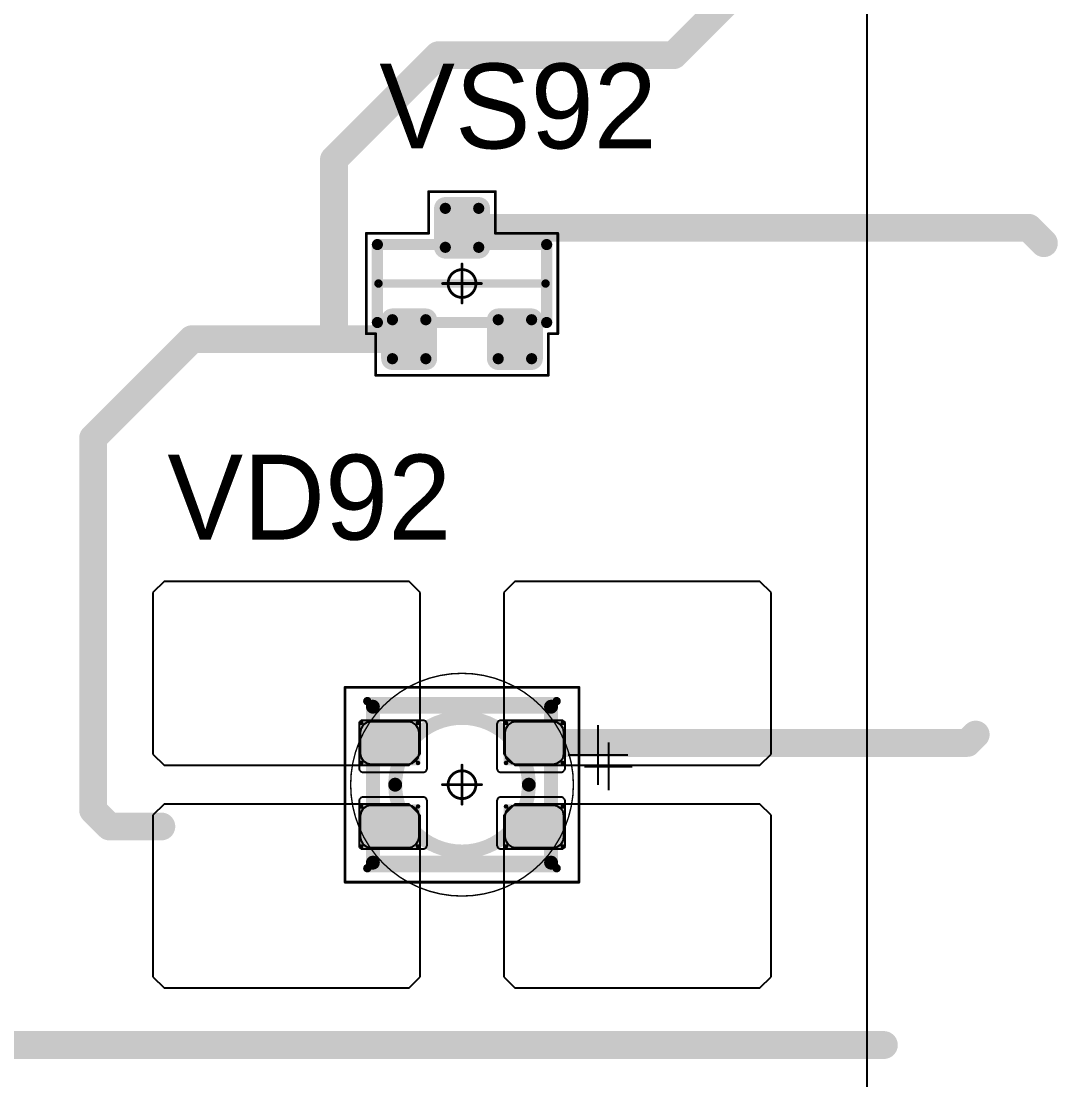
# Model space of a CAD drawing. Header units: millimetres. Extents: x 0 to 400, y 0 to 511.
# Drawn here: x 212.08 to 230.7, y 316.2 to 335.21 of the extents above; entities that cross this region are included whole.
import ezdxf

# ---------------------------------------------------------------- set-up
doc = ezdxf.new("R2010")
doc.units = ezdxf.units.MM
for name, color, linetype in [('Mechanical13', 56, 'Continuous'), ('Mechanical15', 56, 'Continuous'), ('Mechanical2', 216, 'Continuous'), ('TopLayer', 1, 'Continuous'), ('TopOverlay', 2, 'Continuous'), ('TopPaste', 8, 'Continuous'), ('TopSolder', 216, 'Continuous')]:
    doc.layers.add(name, color=color, linetype=linetype)

# ---------------------------------------------------------------- blocks, each defined once
blk = doc.blocks.new('SOT23_505')
at = {"layer": 'Mechanical13', "const_width": 0.2}
for points in [[(-0.7, 1.52), (0.7, 1.52)], [(-0.7, 1.52), (-0.7, -1.52)], [(0.7, 1.52), (0.7, -1.52)], [(-0.7, -1.52), (0.7, -1.52)]]:
    blk.add_lwpolyline(points, dxfattribs=at)
at = {"layer": 'Mechanical13', "const_width": 0.1}
for points in [[(-0.75, 1.52, 1), (-0.65, 1.52, 1)], [(-0.75, 1.52, 1), (-0.65, 1.52, 1)], [(0.65, 1.52, 1), (0.75, 1.52, 1)], [(0.65, 1.52, 1), (0.75, 1.52, 1)], [(-0.75, -1.52, 1), (-0.65, -1.52, 1)], [(-0.75, -1.52, 1), (-0.65, -1.52, 1)], [(0.65, -1.52, 1), (0.75, -1.52, 1)], [(0.65, -1.52, 1), (0.75, -1.52, 1)]]:
    blk.add_lwpolyline(points, format="xyb", close=True, dxfattribs=at)
at = {"layer": 'Mechanical15', "const_width": 0.05}
for points in [[(-0.9, 1.72), (-0.9, 1.55)], [(-0.9, 1.72), (0.9, 1.72)], [(0.9, 1.72), (0.9, 0.6)], [(-1.65, 1.55), (-1.65, -1.55)], [(-1.65, 1.55), (-0.9, 1.55)], [(0.9, 0.6), (1.65, 0.6)], [(1.65, 0.6), (1.65, -0.6)], [(0, 0.35), (0, -0.35)], [(-0.35, 0), (0.35, 0)], [(0.9, -0.6), (1.65, -0.6)], [(0.9, -0.6), (0.9, -1.72)], [(-1.65, -1.55), (-0.9, -1.55)], [(-0.9, -1.55), (-0.9, -1.72)], [(-0.9, -1.72), (0.9, -1.72)]]:
    blk.add_lwpolyline(points, dxfattribs=at)
at = {"layer": 'Mechanical15'}
for points, const_width in [([(-0.913, 1.72, 1), (-0.888, 1.72, 1)], 0.025), ([(-0.913, 1.72, 1), (-0.888, 1.72, 1)], 0.025), ([(0.888, 1.72, 1), (0.913, 1.72, 1)], 0.025), ([(0.888, 1.72, 1), (0.913, 1.72, 1)], 0.025), ([(-1.662, 1.55, 1), (-1.637, 1.55, 1)], 0.025), ([(-1.662, 1.55, 1), (-1.637, 1.55, 1)], 0.025), ([(-0.913, 1.55, 1), (-0.888, 1.55, 1)], 0.025), ([(-0.913, 1.55, 1), (-0.888, 1.55, 1)], 0.025), ([(0.888, 0.6, 1), (0.913, 0.6, 1)], 0.025), ([(0.888, 0.6, 1), (0.913, 0.6, 1)], 0.025), ([(1.637, 0.6, 1), (1.662, 0.6, 1)], 0.025), ([(1.637, 0.6, 1), (1.662, 0.6, 1)], 0.025), ([(0.25, 0, 1), (-0.25, 0, 1)], 0.05), ([(-0.012, 0.35, 1), (0.012, 0.35, 1)], 0.025), ([(-0.362, 0, 1), (-0.337, 0, 1)], 0.025), ([(-0.262, 0, 1), (-0.238, 0, 1)], 0.025), ([(0.238, 0, 1), (0.262, 0, 1)], 0.025), ([(0.337, 0, 1), (0.362, 0, 1)], 0.025), ([(-0.012, -0.35, 1), (0.012, -0.35, 1)], 0.025), ([(0.888, -0.6, 1), (0.913, -0.6, 1)], 0.025), ([(0.888, -0.6, 1), (0.913, -0.6, 1)], 0.025), ([(1.637, -0.6, 1), (1.662, -0.6, 1)], 0.025), ([(1.637, -0.6, 1), (1.662, -0.6, 1)], 0.025), ([(-1.662, -1.55, 1), (-1.637, -1.55, 1)], 0.025), ([(-1.662, -1.55, 1), (-1.637, -1.55, 1)], 0.025), ([(-0.913, -1.55, 1), (-0.888, -1.55, 1)], 0.025), ([(-0.913, -1.55, 1), (-0.888, -1.55, 1)], 0.025), ([(-0.913, -1.72, 1), (-0.888, -1.72, 1)], 0.025), ([(-0.913, -1.72, 1), (-0.888, -1.72, 1)], 0.025), ([(0.888, -1.72, 1), (0.913, -1.72, 1)], 0.025), ([(0.888, -1.72, 1), (0.913, -1.72, 1)], 0.025)]:
    blk.add_lwpolyline(points, format="xyb", close=True, dxfattribs=dict(at, const_width=const_width))
at = {"layer": 'TopLayer', "const_width": 0.1}
for points in [[(-1.4, 1.25, 1), (-1.3, 1.25, 1)], [(-0.7, 1.25, 1), (-0.6, 1.25, 1)], [(-1.4, 0.65, 1), (-1.3, 0.65, 1)], [(-0.7, 0.65, 1), (-0.6, 0.65, 1)], [(0.6, 0.3, 1), (0.7, 0.3, 1)], [(1.3, 0.3, 1), (1.4, 0.3, 1)], [(0.6, -0.3, 1), (0.7, -0.3, 1)], [(1.3, -0.3, 1), (1.4, -0.3, 1)], [(-1.4, -0.65, 1), (-1.3, -0.65, 1)], [(-0.7, -0.65, 1), (-0.6, -0.65, 1)], [(-1.4, -1.25, 1), (-1.3, -1.25, 1)], [(-0.7, -1.25, 1), (-0.6, -1.25, 1)]]:
    blk.add_lwpolyline(points, format="xyb", close=True, dxfattribs=at)
at = {"layer": 'TopLayer'}
for points in [[(-1.35, 1.35), (-1.35, 0.55), (-0.65, 1.35), (-0.65, 0.55)], [(-1.45, 1.25), (-1.45, 0.65), (-0.55, 1.25), (-0.55, 0.65)], [(0.65, 0.4), (0.65, -0.4), (1.35, 0.4), (1.35, -0.4)], [(0.55, 0.3), (0.55, -0.3), (1.45, 0.3), (1.45, -0.3)], [(-1.35, -0.55), (-1.35, -1.35), (-0.65, -0.55), (-0.65, -1.35)], [(-1.45, -0.65), (-1.45, -1.25), (-0.55, -0.65), (-0.55, -1.25)]]:
    blk.add_solid(points, dxfattribs=at)
at = {"layer": 'TopOverlay', "const_width": 0.15}
blk.add_lwpolyline([(0, 1.5), (0, -1.5)], dxfattribs=at)
at = {"layer": 'TopOverlay', "const_width": 0.075}
for points in [[(-0.038, 1.5, 1), (0.038, 1.5, 1)], [(-0.038, -1.5, 1), (0.038, -1.5, 1)]]:
    blk.add_lwpolyline(points, format="xyb", close=True, dxfattribs=at)
at = {"layer": 'TopPaste', "const_width": 0.075}
for points in [[(-1.387, 1.25, 1), (-1.313, 1.25, 1)], [(-0.687, 1.25, 1), (-0.613, 1.25, 1)], [(-1.387, 0.65, 1), (-1.313, 0.65, 1)], [(-0.687, 0.65, 1), (-0.613, 0.65, 1)], [(0.613, 0.3, 1), (0.687, 0.3, 1)], [(1.313, 0.3, 1), (1.387, 0.3, 1)], [(0.613, -0.3, 1), (0.687, -0.3, 1)], [(1.313, -0.3, 1), (1.387, -0.3, 1)], [(-1.387, -0.65, 1), (-1.313, -0.65, 1)], [(-0.687, -0.65, 1), (-0.613, -0.65, 1)], [(-1.387, -1.25, 1), (-1.313, -1.25, 1)], [(-0.687, -1.25, 1), (-0.613, -1.25, 1)]]:
    blk.add_lwpolyline(points, format="xyb", close=True, dxfattribs=at)
at = {"layer": 'TopPaste'}
for points in [[(-1.425, 1.25), (-1.425, 0.65), (-0.575, 1.25), (-0.575, 0.65)], [(-1.35, 1.325), (-1.35, 0.575), (-0.65, 1.325), (-0.65, 0.575)], [(0.575, 0.3), (0.575, -0.3), (1.425, 0.3), (1.425, -0.3)], [(0.65, 0.375), (0.65, -0.375), (1.35, 0.375), (1.35, -0.375)], [(-1.425, -0.65), (-1.425, -1.25), (-0.575, -0.65), (-0.575, -1.25)], [(-1.35, -0.575), (-1.35, -1.325), (-0.65, -0.575), (-0.65, -1.325)]]:
    blk.add_solid(points, dxfattribs=at)
at = {"layer": 'TopSolder', "const_width": 0.202}
for points in [[(-1.451, 1.25, 1), (-1.249, 1.25, 1)], [(-0.751, 1.25, 1), (-0.549, 1.25, 1)], [(-1.451, 0.65, 1), (-1.249, 0.65, 1)], [(-0.751, 0.65, 1), (-0.549, 0.65, 1)], [(0.549, 0.3, 1), (0.751, 0.3, 1)], [(1.249, 0.3, 1), (1.451, 0.3, 1)], [(0.549, -0.3, 1), (0.751, -0.3, 1)], [(1.249, -0.3, 1), (1.451, -0.3, 1)], [(-1.451, -0.65, 1), (-1.249, -0.65, 1)], [(-0.751, -0.65, 1), (-0.549, -0.65, 1)], [(-1.451, -1.25, 1), (-1.249, -1.25, 1)], [(-0.751, -1.25, 1), (-0.549, -1.25, 1)]]:
    blk.add_lwpolyline(points, format="xyb", close=True, dxfattribs=at)
at = {"layer": 'TopSolder'}
for points in [[(-1.35, 1.452), (-1.35, 0.448), (-0.65, 1.452), (-0.65, 0.448)], [(-1.552, 1.25), (-1.552, 0.65), (-0.448, 1.25), (-0.448, 0.65)], [(0.65, 0.502), (0.65, -0.502), (1.35, 0.502), (1.35, -0.502)], [(0.448, 0.3), (0.448, -0.3), (1.552, 0.3), (1.552, -0.3)], [(-1.35, -0.448), (-1.35, -1.452), (-0.65, -0.448), (-0.65, -1.452)], [(-1.552, -0.65), (-1.552, -1.25), (-0.448, -0.65), (-0.448, -1.25)]]:
    blk.add_solid(points, dxfattribs=at)
blk = doc.blocks.new('E65F_709')
at = {"layer": 'Mechanical13'}
for p, q in [((2.441, 1.071), (2.441, 0)), ((1.905, 0.536), (2.976, 0.536))]:
    blk.add_line(p, q, dxfattribs=at)
at = {"layer": 'Mechanical13', "const_width": 0.25}
for points in [[(-1.6, -1.4), (-1.6, 1.4)], [(-1.6, 1.4), (1.6, 1.4)], [(1.6, -1.4), (1.6, 1.4)], [(-1.6, -1.4), (1.6, -1.4)]]:
    blk.add_lwpolyline(points, dxfattribs=at)
at = {"layer": 'Mechanical13'}
for points, const_width in [([(-1.663, 1.4, 1), (-1.538, 1.4, 1)], 0.125), ([(-1.663, 1.4, 1), (-1.538, 1.4, 1)], 0.125), ([(1.537, 1.4, 1), (1.662, 1.4, 1)], 0.125), ([(1.537, 1.4, 1), (1.662, 1.4, 1)], 0.125), ([(1.2, 0, 1), (-1.2, 0, 1)], 0.25), ([(-1.263, 0, 1), (-1.138, 0, 1)], 0.125), ([(1.137, 0, 1), (1.262, 0, 1)], 0.125), ([(-1.663, -1.4, 1), (-1.538, -1.4, 1)], 0.125), ([(-1.663, -1.4, 1), (-1.538, -1.4, 1)], 0.125), ([(1.537, -1.4, 1), (1.662, -1.4, 1)], 0.125), ([(1.537, -1.4, 1), (1.662, -1.4, 1)], 0.125)]:
    blk.add_lwpolyline(points, format="xyb", close=True, dxfattribs=dict(at, const_width=const_width))
at = {"layer": 'Mechanical15', "const_width": 0.05}
for points in [[(-2.1, 1.75), (2.1, 1.75)], [(-2.1, -1.75), (-2.1, 1.75)], [(2.1, -1.75), (2.1, 1.75)], [(0, -0.35), (0, 0.35)], [(0, -0.35), (0, 0.35)], [(-0.35, 0), (0.35, 0)], [(-0.35, 0), (0.35, 0)], [(-2.1, -1.75), (2.1, -1.75)]]:
    blk.add_lwpolyline(points, dxfattribs=at)
at = {"layer": 'Mechanical15'}
for points, const_width in [([(-2.113, 1.75, 1), (-2.088, 1.75, 1)], 0.025), ([(-2.113, 1.75, 1), (-2.088, 1.75, 1)], 0.025), ([(2.087, 1.75, 1), (2.112, 1.75, 1)], 0.025), ([(2.087, 1.75, 1), (2.112, 1.75, 1)], 0.025), ([(0.25, 0, 1), (-0.25, 0, 1)], 0.05), ([(0.25, 0, 1), (-0.25, 0, 1)], 0.05), ([(-0.013, 0.35, 1), (0.012, 0.35, 1)], 0.025), ([(-0.013, 0.35, 1), (0.012, 0.35, 1)], 0.025), ([(-0.363, 0, 1), (-0.338, 0, 1)], 0.025), ([(-0.363, 0, 1), (-0.338, 0, 1)], 0.025), ([(-0.263, 0, 1), (-0.238, 0, 1)], 0.025), ([(-0.263, 0, 1), (-0.238, 0, 1)], 0.025), ([(0.237, 0, 1), (0.262, 0, 1)], 0.025), ([(0.237, 0, 1), (0.262, 0, 1)], 0.025), ([(0.337, 0, 1), (0.362, 0, 1)], 0.025), ([(0.337, 0, 1), (0.362, 0, 1)], 0.025), ([(-0.013, -0.35, 1), (0.012, -0.35, 1)], 0.025), ([(-0.013, -0.35, 1), (0.012, -0.35, 1)], 0.025), ([(-2.113, -1.75, 1), (-2.088, -1.75, 1)], 0.025), ([(-2.113, -1.75, 1), (-2.088, -1.75, 1)], 0.025), ([(2.087, -1.75, 1), (2.112, -1.75, 1)], 0.025), ([(2.087, -1.75, 1), (2.112, -1.75, 1)], 0.025)]:
    blk.add_lwpolyline(points, format="xyb", close=True, dxfattribs=dict(at, const_width=const_width))
at = {"layer": 'TopLayer'}
for p, q in [((-5.35, 3.65), (-5.55, 3.45)), ((-0.95, 3.65), (-5.35, 3.65)), ((-5.35, 3.65), (-5.35, 3.65)), ((-0.75, 3.45), (-0.95, 3.65)), ((0.95, 3.65), (0.75, 3.45)), ((5.35, 3.65), (0.95, 3.65)), ((0.95, 3.65), (0.95, 3.65)), ((5.55, 3.45), (5.35, 3.65)), ((-5.55, 3.45), (-5.55, 3.45)), ((-5.55, 3.45), (-5.55, 0.55)), ((-0.75, 0.55), (-0.75, 3.45)), ((0.75, 3.45), (0.75, 3.45)), ((0.75, 3.45), (0.75, 0.55)), ((5.55, 0.55), (5.55, 3.45)), ((-5.55, 0.55), (-5.35, 0.35)), ((-0.95, 0.35), (-0.75, 0.55)), ((0.75, 0.55), (0.95, 0.35)), ((5.35, 0.35), (5.55, 0.55)), ((-5.35, 0.35), (-0.95, 0.35)), ((0.95, 0.35), (5.35, 0.35)), ((-5.35, -0.35), (-5.55, -0.55)), ((-0.95, -0.35), (-5.35, -0.35)), ((-5.35, -0.35), (-5.35, -0.35)), ((-0.75, -0.55), (-0.95, -0.35)), ((0.95, -0.35), (0.75, -0.55)), ((5.35, -0.35), (0.95, -0.35)), ((0.95, -0.35), (0.95, -0.35)), ((5.55, -0.55), (5.35, -0.35)), ((-5.55, -0.55), (-5.55, -0.55)), ((-5.55, -0.55), (-5.55, -3.45)), ((-0.75, -3.45), (-0.75, -0.55)), ((0.75, -0.55), (0.75, -0.55)), ((0.75, -0.55), (0.75, -3.45)), ((5.55, -3.45), (5.55, -0.55)), ((-5.55, -3.45), (-5.35, -3.65)), ((-0.95, -3.65), (-0.75, -3.45)), ((0.75, -3.45), (0.95, -3.65)), ((5.35, -3.65), (5.55, -3.45)), ((-5.35, -3.65), (-0.95, -3.65)), ((0.95, -3.65), (5.35, -3.65))]:
    blk.add_line(p, q, dxfattribs=at)
at = {"layer": 'TopLayer', "const_width": 0.04}
for points in [[(-1.83, 1.11, 1), (-1.79, 1.11, 1)], [(-0.81, 1.11, 1), (-0.77, 1.11, 1)], [(0.77, 1.11, 1), (0.81, 1.11, 1)], [(1.79, 1.11, 1), (1.83, 1.11, 1)], [(-1.83, 0.39, 1), (-1.79, 0.39, 1)], [(-0.81, 0.39, 1), (-0.77, 0.39, 1)], [(0.77, 0.39, 1), (0.81, 0.39, 1)], [(1.79, 0.39, 1), (1.83, 0.39, 1)], [(-1.83, -0.39, 1), (-1.79, -0.39, 1)], [(-0.81, -0.39, 1), (-0.77, -0.39, 1)], [(0.77, -0.39, 1), (0.81, -0.39, 1)], [(1.79, -0.39, 1), (1.83, -0.39, 1)], [(-1.83, -1.11, 1), (-1.79, -1.11, 1)], [(-0.81, -1.11, 1), (-0.77, -1.11, 1)], [(0.77, -1.11, 1), (0.81, -1.11, 1)], [(1.79, -1.11, 1), (1.83, -1.11, 1)]]:
    blk.add_lwpolyline(points, format="xyb", close=True, dxfattribs=at)
at = {"layer": 'TopLayer'}
for points in [[(-1.81, 1.15), (-1.81, 0.35), (-0.79, 1.15), (-0.79, 0.35)], [(0.79, 1.15), (0.79, 0.35), (1.81, 1.15), (1.81, 0.35)], [(-1.85, 1.11), (-1.85, 0.39), (-0.75, 1.11), (-0.75, 0.39)], [(0.75, 1.11), (0.75, 0.39), (1.85, 1.11), (1.85, 0.39)], [(-1.81, -0.35), (-1.81, -1.15), (-0.79, -0.35), (-0.79, -1.15)], [(0.79, -0.35), (0.79, -1.15), (1.81, -0.35), (1.81, -1.15)], [(-1.85, -0.39), (-1.85, -1.11), (-0.75, -0.39), (-0.75, -1.11)], [(0.75, -0.39), (0.75, -1.11), (1.85, -0.39), (1.85, -1.11)]]:
    blk.add_solid(points, dxfattribs=at)
at = {"layer": 'TopOverlay'}
for p, q in [((2.628, 0.757), (2.628, -0.1)), ((2.2, 0.328), (3.057, 0.328))]:
    blk.add_line(p, q, dxfattribs=at)
at = {"layer": 'TopOverlay', "const_width": 0.15}
for points in [[(-1.7, 1.5), (1.7, 1.5)], [(-1.7, -1.5), (1.7, -1.5)]]:
    blk.add_lwpolyline(points, dxfattribs=at)
at = {"layer": 'TopOverlay', "const_width": 0.075}
for points in [[(-1.738, 1.5, 1), (-1.663, 1.5, 1)], [(1.662, 1.5, 1), (1.737, 1.5, 1)], [(-1.738, -1.5, 1), (-1.663, -1.5, 1)], [(1.662, -1.5, 1), (1.737, -1.5, 1)]]:
    blk.add_lwpolyline(points, format="xyb", close=True, dxfattribs=at)
at = {"layer": 'TopPaste'}
for p, q in [((-1.814, 1.011), (-1.829, 0.938)), ((-1.773, 1.073), (-1.814, 1.011)), ((-1.711, 1.114), (-1.773, 1.073)), ((-1.638, 1.129), (-1.711, 1.114)), ((-0.963, 1.129), (-1.638, 1.129)), ((-0.889, 1.114), (-0.963, 1.129)), ((-0.827, 1.073), (-0.889, 1.114)), ((-0.786, 1.011), (-0.827, 1.073)), ((-0.771, 0.938), (-0.786, 1.011)), ((0.786, 1.011), (0.771, 0.938)), ((0.827, 1.073), (0.786, 1.011)), ((0.889, 1.114), (0.827, 1.073)), ((0.962, 1.129), (0.889, 1.114)), ((1.637, 1.129), (0.962, 1.129)), ((1.711, 1.114), (1.637, 1.129)), ((1.773, 1.073), (1.711, 1.114)), ((1.814, 1.011), (1.773, 1.073)), ((1.829, 0.938), (1.814, 1.011)), ((-1.829, 0.938), (-1.829, 0.563)), ((-0.771, 0.563), (-0.771, 0.938)), ((0.771, 0.938), (0.771, 0.563)), ((1.829, 0.563), (1.829, 0.938)), ((-1.829, 0.563), (-1.814, 0.489)), ((-1.814, 0.489), (-1.773, 0.427)), ((-1.773, 0.427), (-1.711, 0.386)), ((-1.711, 0.386), (-1.638, 0.371)), ((-0.963, 0.371), (-0.889, 0.386)), ((-0.889, 0.386), (-0.827, 0.427)), ((-0.827, 0.427), (-0.786, 0.489)), ((-0.786, 0.489), (-0.771, 0.563)), ((0.771, 0.563), (0.786, 0.489)), ((0.786, 0.489), (0.827, 0.427)), ((0.827, 0.427), (0.889, 0.386)), ((0.889, 0.386), (0.962, 0.371)), ((1.637, 0.371), (1.711, 0.386)), ((1.711, 0.386), (1.773, 0.427)), ((1.773, 0.427), (1.814, 0.489)), ((1.814, 0.489), (1.829, 0.563)), ((-1.638, 0.371), (-0.963, 0.371)), ((0.962, 0.371), (1.637, 0.371)), ((-1.638, -0.371), (-1.711, -0.386)), ((-0.963, -0.371), (-1.638, -0.371)), ((-0.889, -0.386), (-0.963, -0.371)), ((0.962, -0.371), (0.889, -0.386)), ((1.637, -0.371), (0.962, -0.371)), ((1.711, -0.386), (1.637, -0.371)), ((-1.814, -0.489), (-1.829, -0.563)), ((-1.829, -0.563), (-1.829, -0.938)), ((-1.773, -0.427), (-1.814, -0.489)), ((-1.711, -0.386), (-1.773, -0.427)), ((-0.827, -0.427), (-0.889, -0.386)), ((-0.786, -0.489), (-0.827, -0.427)), ((-0.771, -0.563), (-0.786, -0.489)), ((-0.771, -0.938), (-0.771, -0.563)), ((0.786, -0.489), (0.771, -0.563)), ((0.771, -0.563), (0.771, -0.938)), ((0.827, -0.427), (0.786, -0.489)), ((0.889, -0.386), (0.827, -0.427)), ((1.773, -0.427), (1.711, -0.386)), ((1.814, -0.489), (1.773, -0.427)), ((1.829, -0.563), (1.814, -0.489)), ((1.829, -0.938), (1.829, -0.563)), ((-1.829, -0.938), (-1.814, -1.011)), ((-0.786, -1.011), (-0.771, -0.938)), ((0.771, -0.938), (0.786, -1.011)), ((1.814, -1.011), (1.829, -0.938)), ((-1.814, -1.011), (-1.773, -1.073)), ((-1.773, -1.073), (-1.711, -1.114)), ((-1.711, -1.114), (-1.638, -1.129)), ((-1.638, -1.129), (-0.963, -1.129)), ((-0.963, -1.129), (-0.889, -1.114)), ((-0.889, -1.114), (-0.827, -1.073)), ((-0.827, -1.073), (-0.786, -1.011)), ((0.786, -1.011), (0.827, -1.073)), ((0.827, -1.073), (0.889, -1.114)), ((0.889, -1.114), (0.962, -1.129)), ((0.962, -1.129), (1.637, -1.129)), ((1.637, -1.129), (1.711, -1.114)), ((1.711, -1.114), (1.773, -1.073)), ((1.773, -1.073), (1.814, -1.011))]:
    blk.add_line(p, q, dxfattribs=at)
at = {"layer": 'TopSolder'}
for p, q in [((-1.828, 1.143), (-1.842, 1.129)), ((-1.81, 1.151), (-1.828, 1.143)), ((-1.8, 1.151), (-1.81, 1.151)), ((-0.7, 1.151), (-1.8, 1.151)), ((-0.685, 1.151), (-0.7, 1.151)), ((-0.7, 1.151), (-0.7, 1.151)), ((-0.658, 1.139), (-0.685, 1.151)), ((0.685, 1.151), (0.657, 1.139)), ((0.7, 1.151), (0.685, 1.151)), ((1.8, 1.151), (0.7, 1.151)), ((1.81, 1.151), (1.8, 1.151)), ((1.8, 1.151), (1.8, 1.151)), ((1.828, 1.143), (1.81, 1.151)), ((1.842, 1.129), (1.828, 1.143)), ((-1.842, 1.129), (-1.85, 1.111)), ((-1.85, 1.111), (-1.85, 1.101)), ((-1.85, 1.101), (-1.85, 1.101)), ((-1.85, 1.101), (-1.85, 0.301)), ((-0.636, 1.118), (-0.658, 1.139)), ((-0.625, 1.09), (-0.636, 1.118)), ((-0.625, 1.076), (-0.625, 1.09)), ((-0.625, 0.301), (-0.625, 1.076)), ((0.636, 1.118), (0.625, 1.09)), ((0.625, 1.09), (0.625, 1.076)), ((0.625, 1.076), (0.625, 1.076)), ((0.625, 1.076), (0.625, 0.301)), ((0.657, 1.139), (0.636, 1.118)), ((1.85, 1.111), (1.842, 1.129)), ((1.85, 1.101), (1.85, 1.111)), ((1.85, 0.301), (1.85, 1.101)), ((-1.85, 0.301), (-1.85, 0.286)), ((-1.85, 0.286), (-1.839, 0.258)), ((-1.839, 0.258), (-1.818, 0.237)), ((-1.818, 0.237), (-1.79, 0.226)), ((-1.79, 0.226), (-1.775, 0.226)), ((-1.775, 0.226), (-1.775, 0.226)), ((-1.775, 0.226), (-0.7, 0.226)), ((-0.7, 0.226), (-0.685, 0.226)), ((-0.685, 0.226), (-0.658, 0.237)), ((-0.658, 0.237), (-0.636, 0.258)), ((-0.636, 0.258), (-0.625, 0.286)), ((-0.625, 0.286), (-0.625, 0.301)), ((-0.625, 0.301), (-0.625, 0.301)), ((0.625, 0.301), (0.625, 0.286)), ((0.625, 0.286), (0.636, 0.258)), ((0.636, 0.258), (0.657, 0.237)), ((0.657, 0.237), (0.685, 0.226)), ((0.685, 0.226), (0.7, 0.226)), ((0.7, 0.226), (0.7, 0.226)), ((0.7, 0.226), (1.775, 0.226)), ((1.775, 0.226), (1.79, 0.226)), ((1.79, 0.226), (1.817, 0.237)), ((1.817, 0.237), (1.839, 0.258)), ((1.839, 0.258), (1.85, 0.286)), ((1.85, 0.286), (1.85, 0.301)), ((1.85, 0.301), (1.85, 0.301)), ((-1.839, -0.257), (-1.85, -0.285)), ((-1.85, -0.285), (-1.85, -0.299)), ((-1.85, -0.299), (-1.85, -0.299)), ((-1.85, -0.299), (-1.85, -1.099)), ((-1.818, -0.236), (-1.839, -0.257)), ((-1.79, -0.224), (-1.818, -0.236)), ((-1.775, -0.224), (-1.79, -0.224)), ((-0.7, -0.224), (-1.775, -0.224)), ((-0.685, -0.224), (-0.7, -0.224)), ((-0.7, -0.224), (-0.7, -0.224)), ((-0.658, -0.236), (-0.685, -0.224)), ((-0.636, -0.257), (-0.658, -0.236)), ((-0.625, -0.285), (-0.636, -0.257)), ((-0.625, -0.299), (-0.625, -0.285)), ((-0.625, -1.074), (-0.625, -0.299)), ((0.636, -0.257), (0.625, -0.285)), ((0.625, -0.285), (0.625, -0.299)), ((0.625, -0.299), (0.625, -0.299)), ((0.625, -0.299), (0.625, -1.074)), ((0.657, -0.236), (0.636, -0.257)), ((0.685, -0.224), (0.657, -0.236)), ((0.7, -0.224), (0.685, -0.224)), ((1.775, -0.224), (0.7, -0.224)), ((1.79, -0.224), (1.775, -0.224)), ((1.775, -0.224), (1.775, -0.224)), ((1.817, -0.236), (1.79, -0.224)), ((1.839, -0.257), (1.817, -0.236)), ((1.85, -0.285), (1.839, -0.257)), ((1.85, -0.299), (1.85, -0.285)), ((1.85, -1.099), (1.85, -0.299)), ((-1.85, -1.099), (-1.85, -1.109)), ((-1.85, -1.109), (-1.842, -1.128)), ((-1.842, -1.128), (-1.828, -1.142)), ((-0.685, -1.149), (-0.658, -1.138)), ((-0.658, -1.138), (-0.636, -1.117)), ((-0.636, -1.117), (-0.625, -1.089)), ((-0.625, -1.089), (-0.625, -1.074)), ((-0.625, -1.074), (-0.625, -1.074)), ((0.625, -1.074), (0.625, -1.089)), ((0.625, -1.089), (0.636, -1.117)), ((0.636, -1.117), (0.657, -1.138)), ((0.657, -1.138), (0.685, -1.149)), ((1.828, -1.142), (1.842, -1.128)), ((1.842, -1.128), (1.85, -1.109)), ((1.85, -1.109), (1.85, -1.099)), ((1.85, -1.099), (1.85, -1.099)), ((-1.828, -1.142), (-1.81, -1.149)), ((-1.81, -1.149), (-1.8, -1.149)), ((-1.8, -1.149), (-0.7, -1.149)), ((-1.8, -1.149), (-1.8, -1.149)), ((-0.7, -1.149), (-0.685, -1.149)), ((0.685, -1.149), (0.7, -1.149)), ((0.7, -1.149), (1.8, -1.149)), ((0.7, -1.149), (0.7, -1.149)), ((1.8, -1.149), (1.81, -1.149)), ((1.81, -1.149), (1.828, -1.142))]:
    blk.add_line(p, q, dxfattribs=at)

msp = doc.modelspace()

# ---------------------------------------------------------------- linework, layer by layer
at = {"layer": 'Mechanical2'}
for points, const_width in [([(222, 321.5, 1), (218, 321.5, 1)], 0.0254), ([(220, 323.5, 1), (220, 323.5, 1)], 0.0005), ([(217.994, 321.5, 1), (218.006, 321.5, 1)], 0.0127), ([(218, 321.5, 1), (218, 321.5, 1)], 0.0005), ([(221.994, 321.5, 1), (222.006, 321.5, 1)], 0.0127), ([(222, 321.5, 1), (222, 321.5, 1)], 0.0005), ([(220, 319.5, 1), (220, 319.5, 1)], 0.0005)]:
    msp.add_lwpolyline(points, format="xyb", close=True, dxfattribs=dict(at, const_width=const_width))
at = {"layer": 'Mechanical2', "const_width": 0.001}
for points in [[(220, 319.5), (220, 323.5)], [(218, 321.5), (222, 321.5)]]:
    msp.add_lwpolyline(points, dxfattribs=at)
at = {"layer": 'TopLayer'}
msp.add_line((227.275, 180.7), (227.275, 414), dxfattribs=at)
at = {"layer": 'TopLayer', "const_width": 0.5}
for points in [[(223.8, 334.6), (226.425, 337.225)], [(217.7, 332.725), (219.575, 334.6)], [(219.575, 334.6), (223.8, 334.6)], [(217.7, 329.5), (217.7, 332.725)], [(220, 331.5), (230.175, 331.5)], [(230.175, 331.5), (230.45, 331.225)], [(213.375, 327.725), (215.15, 329.5)], [(215.15, 329.5), (219.05, 329.5)], [(213.375, 322.15), (213.375, 327.725)], [(229.075, 322.25), (229.225, 322.4)], [(221.3, 322.25), (229.075, 322.25)], [(213.375, 321.043), (213.375, 322.15)], [(213.375, 321.043), (213.668, 320.75)], [(213.668, 320.75), (214.6, 320.75)], [(211.451, 316.825), (227.576, 316.825)]]:
    msp.add_lwpolyline(points, dxfattribs=at)
at = {"layer": 'TopLayer', "const_width": 0.25}
for points in [[(219.45, 334.6, 1), (219.7, 334.6, 1)], [(219.45, 334.6, 1), (219.7, 334.6, 1)], [(223.675, 334.6, 1), (223.925, 334.6, 1)], [(223.675, 334.6, 1), (223.925, 334.6, 1)], [(217.575, 332.725, 1), (217.825, 332.725, 1)], [(217.575, 332.725, 1), (217.825, 332.725, 1)], [(219.875, 331.5, 1), (220.125, 331.5, 1)], [(230.05, 331.5, 1), (230.3, 331.5, 1)], [(230.05, 331.5, 1), (230.3, 331.5, 1)], [(230.325, 331.225, 1), (230.575, 331.225, 1)], [(215.025, 329.5, 1), (215.275, 329.5, 1)], [(215.025, 329.5, 1), (215.275, 329.5, 1)], [(217.575, 329.5, 1), (217.825, 329.5, 1)], [(218.925, 329.5, 1), (219.175, 329.5, 1)], [(213.25, 327.725, 1), (213.5, 327.725, 1)], [(213.25, 327.725, 1), (213.5, 327.725, 1)], [(229.1, 322.4, 1), (229.35, 322.4, 1)], [(221.175, 322.25, 1), (221.425, 322.25, 1)], [(228.95, 322.25, 1), (229.2, 322.25, 1)], [(228.95, 322.25, 1), (229.2, 322.25, 1)], [(213.25, 322.15, 1), (213.5, 322.15, 1)], [(213.25, 322.15, 1), (213.5, 322.15, 1)], [(213.25, 321.043, 1), (213.5, 321.043, 1)], [(213.25, 321.043, 1), (213.5, 321.043, 1)], [(213.543, 320.75, 1), (213.793, 320.75, 1)], [(213.543, 320.75, 1), (213.793, 320.75, 1)], [(214.475, 320.75, 1), (214.725, 320.75, 1)], [(227.451, 316.825, 1), (227.701, 316.825, 1)]]:
    msp.add_lwpolyline(points, format="xyb", close=True, dxfattribs=at)

# ---------------------------------------------------------------- block references
for name, p, rotation in [('SOT23_505', (220, 330.5), 90), ('E65F_709', (220, 321.5), 360)]:
    msp.add_blockref(name, p, dxfattribs=dict(rotation=rotation))

# ---------------------------------------------------------------- texts
at = {"layer": 'TopOverlay'}
for s, p in [('VS92', (218.514, 332.926)), ('VD92', (214.709, 325.902))]:
    msp.add_text(s, height=1.524, dxfattribs=at).set_placement(p)

doc.saveas('drawing.dxf')
